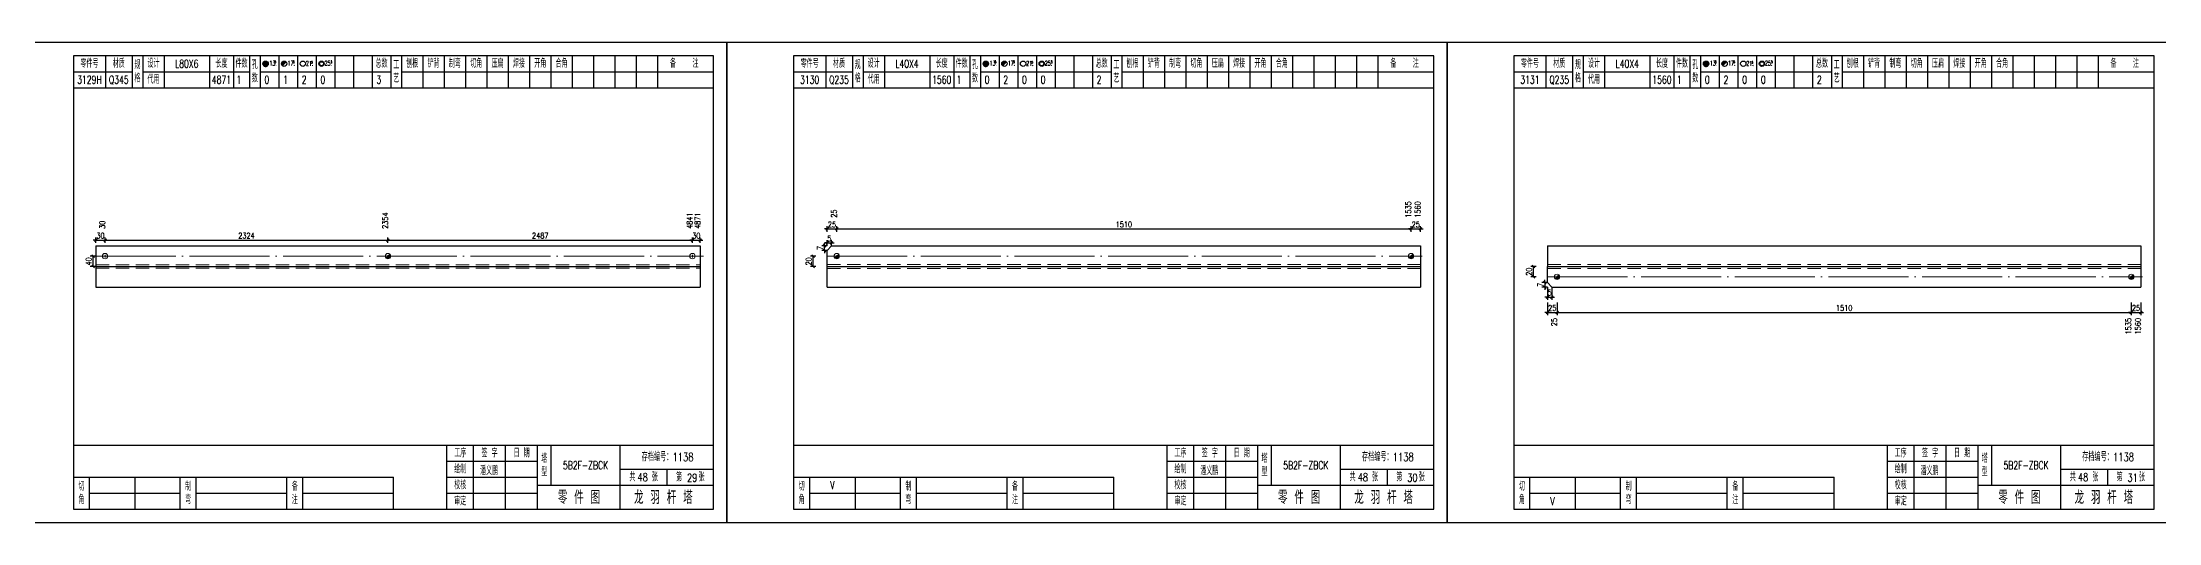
# Model space of a CAD drawing. Header units: millimetres. Extents: x 0 to 30240, y -10896 to -1348.
# Drawn here: x 7573 to 8367, y -9369 to -9189 of the extents above; entities that cross this region are included whole.
import ezdxf
from ezdxf.enums import TextEntityAlignment as Align

# ---------------------------------------------------------------- set-up
doc = ezdxf.new("R2010")
doc.units = ezdxf.units.MM
doc.header["$LTSCALE"] = 20
doc.header["$PDMODE"] = 1
doc.linetypes.add('DASHDOT2X', pattern=[1.75, 1.5, -0.125, 0, -0.125])
doc.linetypes.add('HIDDEN', pattern=[0.375, 0.25, -0.125])
for name, color, linetype, lineweight in [('1', 7, 'Continuous', 25), ('11', 3, 'Continuous', 13), ('2', 1, 'HIDDEN', 13), ('5', 1, 'Continuous', 13), ('7', 2, 'DASHDOT2X', 13)]:
    doc.layers.add(name, color=color, linetype=linetype, lineweight=lineweight)
doc.styles.get("Standard").update_dxf_attribs({"font": 'simplex', "width": 0.7, "bigfont": 'gbhzfs.shx'})
doc.styles.add('SYMBOL_TXT', font='txt.shx', dxfattribs={"width": 0.6})
doc.styles.add('TITLE_TXT', font='simplex.shx', dxfattribs={"width": 0.75, "height": 2.5, "bigfont": 'gbhzfs.shx'})
doc.dimstyles.get("Standard").update_dxf_attribs({"dimtxt": 2.1, "dimasz": 1, "dimexe": 1.05, "dimexo": 0, "dimgap": 0.63, "dimtad": 1, "dimzin": 0, "dimdsep": 46, "dimtxsty": 'standard', "dimblk": 'OBLIQUE', "dimblk1": 'OBLIQUE', "dimblk2": 'OBLIQUE', "dimcen": 0.09, "dimadec": 0, "dimazin": 0, "dimtfac": 1, "dimtdec": 1, "dimtix": 1, "dimtmove": 0, "dimatfit": 3, "dimfxl": 0, "dimtolj": 1, "dimtzin": 0, "dimarcsym": 0})
pattern_1 = [(0, (-3, 0), (0, 0.0125), [])]

# ---------------------------------------------------------------- blocks, each defined once
blk = doc.blocks.new('M12_HOLE')
h = blk.add_hatch()
h.set_pattern_fill('LINE', scale=0.1, style=0)
h.set_pattern_definition(pattern_1)
h.paths.add_polyline_path([(-5, 0, 1), (-1, 0, 1)])
at = {"color": 7}
blk.add_circle((-3, 0), 2, dxfattribs=at)
at = {"color": 7, "attachment_point": 1, "style": 'SYMBOL_TXT'}
for s, insert, char_height, width in [('13\\f??|b0|i0|c0|p54;.', (-0.1, 2.1), 3.5, 5.707), ('5', (3.7, 2.3), 1.8, 2.931)]:
    blk.add_mtext(s, dxfattribs=dict(at, insert=insert, char_height=char_height, width=width))
blk = doc.blocks.new('M16_HOLE')
h = blk.add_hatch()
h.set_pattern_fill('LINE', scale=0.1, style=0)
h.set_pattern_definition(pattern_1)
h.paths.add_polyline_path([(-1.6, 1.4, 0.668179), (-5, 0, 0.198912), (-4.4, -1.4)])
at = {"color": 7}
blk.add_circle((-3, 0), 2, dxfattribs=at)
at = {"color": 7, "attachment_point": 1, "style": 'SYMBOL_TXT'}
for s, insert, char_height, width in [('17.', (-0.4, 2.1), 3.5, 6.316), ('5', (3.6, 2.3), 1.8, 1.822)]:
    blk.add_mtext(s, dxfattribs=dict(at, insert=insert, char_height=char_height, width=width))
blk = doc.blocks.new('M20_HOLE')
at = {"color": 7}
blk.add_circle((-3, 0), 2, dxfattribs=at)
at = {"color": 7, "attachment_point": 1, "style": 'SYMBOL_TXT'}
for s, insert, char_height, width in [('21.', (-0.7, 2), 3.5, 6.074), ('5', (3.3, 2), 1.8, 1.458)]:
    blk.add_mtext(s, dxfattribs=dict(at, insert=insert, char_height=char_height, width=width))
blk = doc.blocks.new('M24_HOLE')
at = {"color": 7}
for radius in [2, 1.5]:
    blk.add_circle((-3, 0), radius, dxfattribs=at)
at = {"color": 7, "attachment_point": 1, "style": 'SYMBOL_TXT'}
for s, insert, char_height, width in [('25.', (-0.7, 2.1), 3.5, 2.429), ('5', (3.9, 2.3), 1.8, 1.944)]:
    blk.add_mtext(s, dxfattribs=dict(at, insert=insert, char_height=char_height, width=width))
blk = doc.blocks.new('JgCard')
for p, q in [((270, 180), (0, 180)), ((0, 180), (0, 0)), ((265, 175), (25, 175)), ((25, 175), (25, 5)), ((37, 175), (37, 163)), ((47, 175), (47, 163)), ((51, 175), (51, 163)), ((59, 175), (59, 163)), ((76, 175), (76, 163)), ((85, 175), (85, 163)), ((91, 175), (91, 163)), ((95, 175), (95, 163)), ((102, 175), (102, 163)), ((109, 175), (109, 163)), ((116, 175), (116, 163)), ((123, 175), (123, 163)), ((130, 175), (130, 163)), ((137, 175), (137, 163)), ((144, 175), (144, 163)), ((148, 175), (148, 163)), ((156, 175), (156, 163)), ((164, 175), (164, 163)), ((172, 175), (172, 163)), ((180, 175), (180, 163)), ((188, 175), (188, 163)), ((196, 175), (196, 163)), ((204, 175), (204, 163)), ((212, 175), (212, 163)), ((220, 175), (220, 163)), ((228, 175), (228, 163)), ((236, 175), (236, 163)), ((244, 175), (244, 163)), ((265, 5), (265, 175)), ((270, 0), (270, 180)), ((25, 169), (47, 169)), ((51, 169), (91, 169)), ((95, 169), (144, 169)), ((148, 169), (265, 169)), ((25, 163), (265, 163)), ((25, 29), (265, 29)), ((165, 5), (165, 29)), ((175, 5), (175, 29)), ((187, 5), (187, 29)), ((199, 5), (199, 29)), ((204, 29), (204, 14)), ((230, 5), (230, 29)), ((25, 17), (145, 17)), ((31, 5), (31, 17)), ((48, 17), (48, 5)), ((65, 5), (65, 17)), ((71, 5), (71, 17)), ((105, 5), (105, 17)), ((111, 5), (111, 17)), ((145, 5), (145, 17)), ((165, 23), (199, 23)), ((165, 17), (199, 17)), ((230, 20), (265, 20)), ((247.5, 20), (247.5, 14)), ((31, 11), (65, 11)), ((71, 11), (105, 11)), ((111, 11), (145, 11)), ((165, 11), (199, 11)), ((199, 14), (265, 14)), ((0, 0), (270, 0)), ((25, 5), (265, 5))]:
    blk.add_line(p, q)
blk.add_lwpolyline([(96.03, 171.99, -1), (98.03, 171.99, -1)], format="xyb", close=True)
blk.add_point((145, 96))
at = {"xscale": 0.5, "yscale": 0.5, "zscale": 0.5}
for name, p in [('M12_HOLE', (98.53, 171.99)), ('M16_HOLE', (105.5, 172)), ('M20_HOLE', (112.5, 172)), ('M24_HOLE', (119.5, 172))]:
    blk.add_blockref(name, p, dxfattribs=at)
at = {"style": 'TITLE_TXT', "width": 0.75}
for s, height, p in [('存档编号：1138', 3.076, (238.02, 23.07)), ('潘义鹏', 3, (177.45, 17.91)), ('龙 羽 杆 塔', 5, (235.17, 6.97))]:
    blk.add_text(s, height=height, dxfattribs=at).set_placement(p)
at = {"attachment_point": 5, "style": 'TITLE_TXT'}
for s, insert, char_height, width in [('零件号', (31, 172), 3, 15), ('材质', (42, 172), 3, 8), ('规格', (49, 169), 3, 4), ('代用', (55, 166), 3, 8), ('设计', (55, 172), 3, 8), ('长度', (80.5, 172), 3, 8), ('件数', (88, 172), 3, 6), ('孔数', (93, 169), 3, 4), ('总数', (140.5, 172), 3, 7), ('工\\P艺', (146, 169), 3, 4), ('刨根', (152, 172), 3, 8), ('铲背', (160, 172), 3, 8), ('制弯', (168, 172), 3, 8), ('切角', (176, 172), 3, 8), ('压扁', (184, 172), 3, 8), ('焊接', (192, 172), 3, 8), ('开角', (200, 172), 3, 8), ('合角', (208, 172), 3, 8), ('备    注', (254, 172), 3, 22), ('工序', (170, 26), 3, 10), ('签 字', (181, 26), 3, 12), ('日 期', (193, 26), 3, 12), ('塔\\P型', (201.5, 21.5), 3, 5), ('绘制', (170, 20), 3, 10), ('共    张', (238.75, 17), 3, 17.5), ('第    张', (256.25, 17), 3, 17.5), ('切\\P角', (28, 11), 3, 6), ('制\\P弯', (68, 11), 3, 6), ('备\\P注', (108, 11), 3, 6), ('校核', (170, 14), 3, 10), ('审定', (170, 8), 3, 10), ('零 件 图', (214.5, 9.5), 5, 31)]:
    blk.add_mtext(s, dxfattribs=dict(at, insert=insert, char_height=char_height, width=width))
blk = doc.blocks.new('M20')
for p, q in [((-0.5, 0), (0.5, 0)), ((0, -0.5), (0, 0.5))]:
    blk.add_line(p, q)
blk.add_circle((0, 0), 1)
blk = doc.blocks.new('M16')
for p, q in [((-0.71, -0.71), (0.71, 0.71)), ((-0.4, 0), (0.4, 0)), ((0, 0.4), (0, -0.4))]:
    blk.add_line(p, q)
blk.add_circle((0, 0), 1)
for radius in [0.8, 0.6, 0.4, 0.2]:
    blk.add_arc((0, 0), radius, 225, 45)
blk = doc.blocks.new('_Oblique')
at = {"color": 0, "linetype": 'ByBlock', "lineweight": -2}
blk.add_line((-0.5, -0.5), (0.5, 0.5), dxfattribs=at)
blk = doc.blocks.new('*D5601')
at = {"layer": '11', "color": 0, "lineweight": -2}
for p, q in [((7593.4, -9263.27), (7592.4, -9263.27)), ((7593.4, -9264.32), (7593.4, -9262.22)), ((7593.4, -9263.27), (7596.84, -9263.27)), ((7596.84, -9264.32), (7596.84, -9262.22)), ((7596.84, -9263.27), (7597.84, -9263.27))]:
    blk.add_line(p, q, dxfattribs=at)
at = {"layer": 'Defpoints', "color": 0}
for p in [(7593.4, -9264.32), (7596.84, -9263.27), (7596.84, -9264.32)]:
    blk.add_point(p, dxfattribs=at)
at = {"layer": '11', "color": 0, "lineweight": -2}
blk.add_blockref('_Oblique', (7593.4, -9263.27), dxfattribs=at)
at = {"layer": '11', "color": 0, "lineweight": -2, "rotation": 180}
blk.add_blockref('_Oblique', (7596.84, -9263.27), dxfattribs=at)
at = {"layer": '11', "color": 0, "insert": (7595.12, -9261.59), "char_height": 2.1, "attachment_point": 5}
blk.add_mtext('\\A1;30', dxfattribs=at)
blk = doc.blocks.new('*D5604')
at = {"layer": '11', "color": 0, "lineweight": -2}
for p, q in [((7817.06, -9263.27), (7816.06, -9263.27)), ((7817.06, -9264.32), (7817.06, -9262.22)), ((7817.06, -9263.27), (7820, -9263.27)), ((7820, -9264.32), (7820, -9262.22)), ((7820, -9263.27), (7821, -9263.27))]:
    blk.add_line(p, q, dxfattribs=at)
at = {"layer": 'Defpoints', "color": 0}
for p in [(7817.06, -9264.32), (7820, -9263.27), (7820, -9264.32)]:
    blk.add_point(p, dxfattribs=at)
at = {"layer": '11', "color": 0, "lineweight": -2}
blk.add_blockref('_Oblique', (7817.06, -9263.27), dxfattribs=at)
at = {"layer": '11', "color": 0, "lineweight": -2, "rotation": 180}
blk.add_blockref('_Oblique', (7820, -9263.27), dxfattribs=at)
at = {"layer": '11', "color": 0, "insert": (7818.53, -9261.59), "char_height": 2.1, "attachment_point": 5}
blk.add_mtext('\\A1;30', dxfattribs=at)
blk = doc.blocks.new('*D5606')
at = {"layer": '11', "color": 0, "lineweight": -2}
for p, q in [((7867.6, -9260.12), (7867.6, -9258.02)), ((7871.16, -9260.12), (7871.16, -9258.02)), ((7867.6, -9259.07), (7866.6, -9259.07)), ((7867.6, -9259.07), (7871.16, -9259.07)), ((7871.16, -9259.07), (7872.16, -9259.07))]:
    blk.add_line(p, q, dxfattribs=at)
at = {"layer": 'Defpoints', "color": 0}
for p in [(7867.6, -9260.12), (7871.16, -9259.07), (7871.16, -9260.12)]:
    blk.add_point(p, dxfattribs=at)
at = {"layer": '11', "color": 0, "lineweight": -2}
blk.add_blockref('_Oblique', (7867.6, -9259.07), dxfattribs=at)
at = {"layer": '11', "color": 0, "lineweight": -2, "rotation": 180}
blk.add_blockref('_Oblique', (7871.16, -9259.07), dxfattribs=at)
at = {"layer": '11', "color": 0, "insert": (7869.38, -9257.39), "char_height": 2.1, "attachment_point": 5}
blk.add_mtext('\\A1;25', dxfattribs=at)
blk = doc.blocks.new('*D5608')
at = {"layer": '11', "color": 0, "lineweight": -2}
for p, q in [((8086.45, -9260.12), (8086.45, -9258.02)), ((8090, -9260.12), (8090, -9258.02)), ((8086.45, -9259.07), (8085.45, -9259.07)), ((8086.45, -9259.07), (8090, -9259.07)), ((8090, -9259.07), (8091, -9259.07))]:
    blk.add_line(p, q, dxfattribs=at)
at = {"layer": 'Defpoints', "color": 0}
for p in [(8086.45, -9260.12), (8090, -9259.07), (8090, -9260.12)]:
    blk.add_point(p, dxfattribs=at)
at = {"layer": '11', "color": 0, "lineweight": -2}
blk.add_blockref('_Oblique', (8086.45, -9259.07), dxfattribs=at)
at = {"layer": '11', "color": 0, "lineweight": -2, "rotation": 180}
blk.add_blockref('_Oblique', (8090, -9259.07), dxfattribs=at)
at = {"layer": '11', "color": 0, "insert": (8088.23, -9257.39), "char_height": 2.1, "attachment_point": 5}
blk.add_mtext('\\A1;25', dxfattribs=at)
blk = doc.blocks.new('*D5609')
at = {"layer": '11', "color": 0, "lineweight": -2}
for p, q in [((7867.6, -9265.37), (7865.5, -9265.37)), ((7866.55, -9265.37), (7866.55, -9264.37)), ((7866.55, -9267.12), (7866.55, -9265.37)), ((7867.6, -9267.12), (7865.5, -9267.12)), ((7866.55, -9267.12), (7866.55, -9268.12))]:
    blk.add_line(p, q, dxfattribs=at)
at = {"layer": 'Defpoints', "color": 0}
for p in [(7866.55, -9265.37), (7867.6, -9265.37), (7867.6, -9267.12)]:
    blk.add_point(p, dxfattribs=at)
at = {"layer": '11', "color": 0, "lineweight": -2}
for p, rotation in [((7866.55, -9265.37), 270), ((7866.55, -9267.12), 90)]:
    blk.add_blockref('_Oblique', p, dxfattribs=dict(at, rotation=rotation))
at = {"layer": '11', "color": 0, "insert": (7864.87, -9266.24), "char_height": 2.1, "attachment_point": 5, "rotation": 90}
blk.add_mtext('\\A1;7', dxfattribs=at)
blk = doc.blocks.new('*D5610')
at = {"layer": '11', "color": 0, "lineweight": -2}
for p, q in [((7867.6, -9264.32), (7866.6, -9264.32)), ((7867.6, -9265.37), (7867.6, -9263.27)), ((7867.6, -9264.32), (7869.17, -9264.32)), ((7869.17, -9265.37), (7869.17, -9263.27)), ((7869.17, -9264.32), (7870.17, -9264.32))]:
    blk.add_line(p, q, dxfattribs=at)
at = {"layer": 'Defpoints', "color": 0}
for p in [(7867.6, -9265.37), (7869.17, -9264.32), (7869.17, -9265.37)]:
    blk.add_point(p, dxfattribs=at)
at = {"layer": '11', "color": 0, "lineweight": -2}
blk.add_blockref('_Oblique', (7867.6, -9264.32), dxfattribs=at)
at = {"layer": '11', "color": 0, "lineweight": -2, "rotation": 180}
blk.add_blockref('_Oblique', (7869.17, -9264.32), dxfattribs=at)
at = {"layer": '11', "color": 0, "insert": (7868.38, -9262.64), "char_height": 2.1, "attachment_point": 5}
blk.add_mtext('\\A1;5', dxfattribs=at)
blk = doc.blocks.new('*D5612')
at = {"layer": '11', "color": 0, "lineweight": -2}
for p, q in [((8137.6, -9290.36), (8136.6, -9290.36)), ((8137.6, -9286.68), (8137.6, -9291.41)), ((8137.6, -9290.36), (8141.16, -9290.36)), ((8141.16, -9286.68), (8141.16, -9291.41)), ((8141.16, -9290.36), (8142.16, -9290.36))]:
    blk.add_line(p, q, dxfattribs=at)
at = {"layer": 'Defpoints', "color": 0}
for p in [(8137.6, -9286.68), (8141.16, -9286.68), (8141.16, -9290.36)]:
    blk.add_point(p, dxfattribs=at)
at = {"layer": '11', "color": 0, "lineweight": -2}
blk.add_blockref('_Oblique', (8137.6, -9290.36), dxfattribs=at)
at = {"layer": '11', "color": 0, "lineweight": -2, "rotation": 180}
blk.add_blockref('_Oblique', (8141.16, -9290.36), dxfattribs=at)
at = {"layer": '11', "color": 0, "insert": (8139.38, -9288.68), "char_height": 2.1, "attachment_point": 5}
blk.add_mtext('\\A1;25', dxfattribs=at)
blk = doc.blocks.new('*D5614')
at = {"layer": '11', "color": 0, "lineweight": -2}
for p, q in [((8356.45, -9290.36), (8355.45, -9290.36)), ((8356.45, -9286.68), (8356.45, -9291.41)), ((8356.45, -9290.36), (8360, -9290.36)), ((8360, -9286.68), (8360, -9291.41)), ((8360, -9290.36), (8361, -9290.36))]:
    blk.add_line(p, q, dxfattribs=at)
at = {"layer": 'Defpoints', "color": 0}
for p in [(8356.45, -9286.68), (8360, -9286.68), (8360, -9290.36)]:
    blk.add_point(p, dxfattribs=at)
at = {"layer": '11', "color": 0, "lineweight": -2}
blk.add_blockref('_Oblique', (8356.45, -9290.36), dxfattribs=at)
at = {"layer": '11', "color": 0, "lineweight": -2, "rotation": 180}
blk.add_blockref('_Oblique', (8360, -9290.36), dxfattribs=at)
at = {"layer": '11', "color": 0, "insert": (8358.23, -9288.68), "char_height": 2.1, "attachment_point": 5}
blk.add_mtext('\\A1;25', dxfattribs=at)
blk = doc.blocks.new('*D5615')
at = {"layer": '11', "color": 0, "lineweight": -2}
for p, q in [((8137.6, -9279.16), (8135.5, -9279.16)), ((8137.6, -9280.91), (8135.5, -9280.91)), ((8136.55, -9279.16), (8136.55, -9278.16)), ((8136.55, -9279.16), (8136.55, -9280.91)), ((8136.55, -9280.91), (8136.55, -9281.91))]:
    blk.add_line(p, q, dxfattribs=at)
at = {"layer": 'Defpoints', "color": 0}
for p in [(8136.55, -9280.91), (8137.6, -9279.16), (8137.6, -9280.91)]:
    blk.add_point(p, dxfattribs=at)
at = {"layer": '11', "color": 0, "lineweight": -2}
for p, rotation in [((8136.55, -9279.16), 270), ((8136.55, -9280.91), 90)]:
    blk.add_blockref('_Oblique', p, dxfattribs=dict(at, rotation=rotation))
at = {"layer": '11', "color": 0, "insert": (8134.87, -9280.03), "char_height": 2.1, "attachment_point": 5, "rotation": 90}
blk.add_mtext('\\A1;7', dxfattribs=at)
blk = doc.blocks.new('*D5616')
at = {"layer": '11', "color": 0, "lineweight": -2}
for p, q in [((8137.6, -9280.91), (8137.6, -9285.63)), ((8139.17, -9280.91), (8139.17, -9285.63)), ((8137.6, -9284.58), (8136.6, -9284.58)), ((8137.6, -9284.58), (8139.17, -9284.58)), ((8139.17, -9284.58), (8140.17, -9284.58))]:
    blk.add_line(p, q, dxfattribs=at)
at = {"layer": 'Defpoints', "color": 0}
for p in [(8137.6, -9280.91), (8139.17, -9280.91), (8139.17, -9284.58)]:
    blk.add_point(p, dxfattribs=at)
at = {"layer": '11', "color": 0, "lineweight": -2}
blk.add_blockref('_Oblique', (8137.6, -9284.58), dxfattribs=at)
at = {"layer": '11', "color": 0, "lineweight": -2, "rotation": 180}
blk.add_blockref('_Oblique', (8139.17, -9284.58), dxfattribs=at)
at = {"layer": '11', "color": 0, "insert": (8138.38, -9282.9), "char_height": 2.1, "attachment_point": 5}
blk.add_mtext('\\A1;5', dxfattribs=at)

msp = doc.modelspace()

# ---------------------------------------------------------------- linework, layer by layer
at = {"layer": '1'}
for p, q in [((7593.4, -9265.367), (7593.4, -9280.907)), ((7593.4, -9265.367), (7820, -9265.367)), ((7820, -9265.367), (7820, -9280.907)), ((7867.6, -9267.115), (7869.168, -9265.367)), ((7869.168, -9265.367), (8090, -9265.367)), ((8090, -9265.367), (8090, -9280.907)), ((8137.6, -9265.367), (8137.6, -9273.137)), ((8137.6, -9265.367), (8360, -9265.367)), ((8360, -9265.367), (8360, -9280.907)), ((7593.4, -9273.137), (7820, -9273.137)), ((7867.6, -9273.137), (7867.6, -9267.115)), ((7867.6, -9280.907), (7867.6, -9273.137)), ((7867.6, -9273.137), (8090, -9273.137)), ((8137.6, -9279.159), (8137.6, -9273.137)), ((8137.6, -9273.137), (8360, -9273.137)), ((7593.4, -9280.907), (7820, -9280.907)), ((7867.6, -9280.907), (8090, -9280.907)), ((8139.168, -9280.907), (8137.6, -9279.159)), ((8139.168, -9280.907), (8360, -9280.907))]:
    msp.add_line(p, q, dxfattribs=at)
at = {"layer": '2'}
for p, q in [((7593.4, -9272.554), (7820, -9272.554)), ((7593.4, -9273.72), (7820, -9273.72)), ((7867.6, -9272.36), (8090, -9272.36)), ((7867.6, -9273.914), (8090, -9273.914)), ((8137.6, -9272.36), (8360, -9272.36)), ((8137.6, -9273.914), (8360, -9273.914))]:
    msp.add_line(p, q, dxfattribs=at)
at = {"layer": '7'}
for p, q in [((7593.4, -9269.252), (7821.26, -9269.252)), ((7867.6, -9269.252), (8090.654, -9269.252)), ((8137.6, -9277.022), (8360.654, -9277.022))]:
    msp.add_line(p, q, dxfattribs=at)

# ---------------------------------------------------------------- block references
at = {"layer": '1'}
for p in [(7560, -9369.137), (7830, -9369.137), (8100, -9369.137)]:
    msp.add_blockref('JgCard', p, dxfattribs=at)
at = {"layer": '5'}
for name, p in [('M20', (7596.84, -9269.252)), ('M16', (7702.909, -9269.252)), ('M20', (7817.06, -9269.252)), ('M16', (7871.164, -9269.252)), ('M16', (8086.454, -9269.252)), ('M16', (8141.164, -9277.022)), ('M16', (8356.454, -9277.022))]:
    msp.add_blockref(name, p, dxfattribs=at)

# ---------------------------------------------------------------- texts
at = {"style": 'TITLE_TXT', "width": 0.75}
for s, p in [('48', (7796.46, -9353.604)), ('29', (7815.015, -9353.781)), ('48', (8066.46, -9353.604)), ('30', (8085.015, -9353.781)), ('48', (8336.46, -9353.604)), ('31', (8355.015, -9353.781))]:
    msp.add_text(s, height=3, dxfattribs=at).set_placement(p)
at = {"layer": '1', "width": 0.7}
for s, p in [('3129H', (7591, -9203.137)), ('Q345', (7602, -9203.137)), ('L80X6', (7627.5, -9197.137)), ('4871', (7640.5, -9203.137)), ('1', (7647, -9203.137)), ('0', (7657.5, -9203.137)), ('1', (7664.5, -9203.137)), ('2', (7671.5, -9203.137)), ('0', (7678.5, -9203.137)), ('3', (7699.5, -9203.137)), ('3130', (7861, -9203.137)), ('Q235', (7872, -9203.137)), ('L40X4', (7897.5, -9197.137)), ('1560', (7910.5, -9203.137)), ('1', (7917, -9203.137)), ('0', (7927.5, -9203.137)), ('2', (7934.5, -9203.137)), ('0', (7941.5, -9203.137)), ('0', (7948.5, -9203.137)), ('2', (7969.5, -9203.137)), ('3131', (8131, -9203.137)), ('Q235', (8142, -9203.137)), ('L40X4', (8167.5, -9197.137)), ('1560', (8180.5, -9203.137)), ('1', (8187, -9203.137)), ('0', (8197.5, -9203.137)), ('2', (8204.5, -9203.137)), ('0', (8211.5, -9203.137)), ('0', (8218.5, -9203.137)), ('2', (8239.5, -9203.137)), ('V', (7869.5, -9355.137)), ('V', (8139.5, -9361.137))]:
    msp.add_text(s, height=3, dxfattribs=at).set_placement(p, align=Align.MIDDLE_CENTER)
for s, p in [('1535', (8086.434, -9254.867)), ('1560', (8090, -9254.867)), ('30', (7596.838, -9259.067)), ('2354', (7702.908, -9259.067)), ('4841', (7817.06, -9259.067)), ('4871', (7820, -9259.067)), ('25', (7871.151, -9254.867))]:
    msp.add_text(s, height=2.1, rotation=90, dxfattribs=at).set_placement(p)
for s, p in [('25', (8141.151, -9292.457)), ('1535', (8356.434, -9292.457)), ('1560', (8360, -9292.457))]:
    msp.add_text(s, height=2.1, rotation=90, dxfattribs=at).set_placement(p, align=Align.RIGHT)
at = {"layer": '1', "char_height": 3, "width": 26, "attachment_point": 5}
for insert in [(7777, -9347.637), (8047, -9347.637), (8317, -9347.637)]:
    msp.add_mtext('5B2F-ZBCK', dxfattribs=dict(at, insert=insert))

# ---------------------------------------------------------------- dimensions: what is measured, and where the dimension line sits
at = {"layer": '1'}
for base, p1, p2, text in [((7592.35, -9269.252), (7593.35, -9273.137), (7593.35, -9269.252), '40'), ((7862.35, -9269.252), (7863.35, -9273.137), (7863.35, -9269.252), '20'), ((8132.35, -9273.137), (8133.35, -9277.022), (8133.35, -9273.137), '20')]:
    msp.add_linear_dim(base=base, p1=p1, p2=p2, angle=90, text=text, dimstyle='standard', dxfattribs=at).render()
at = {"layer": '11'}
for base, p1, p2, text, picture, middle in [((7871.164, -9259.067), (7867.6, -9260.117), (7871.164, -9260.117), '25', '*D5606', (7869.382, -9257.387)), ((8090, -9259.067), (8086.454, -9260.117), (8090, -9260.117), '25', '*D5608', (8088.227, -9257.387)), ((7596.84, -9263.267), (7593.4, -9264.317), (7596.84, -9264.317), '30', '*D5601', (7595.12, -9261.587)), ((7820, -9263.267), (7817.06, -9264.317), (7820, -9264.317), '30', '*D5604', (7818.53, -9261.587)), ((7869.168, -9264.317), (7867.6, -9265.367), (7869.168, -9265.367), '5', '*D5610', (7868.384, -9262.637)), ((8139.168, -9284.582), (8137.6, -9280.907), (8139.168, -9280.907), '5', '*D5616', (8138.384, -9282.902)), ((8141.164, -9290.357), (8137.6, -9286.682), (8141.164, -9286.682), '25', '*D5612', (8139.382, -9288.677)), ((8360, -9290.357), (8356.454, -9286.682), (8360, -9286.682), '25', '*D5614', (8358.227, -9288.677))]:
    dim = msp.add_linear_dim(base=base, p1=p1, p2=p2, text=text, dimstyle='standard', dxfattribs=at)
    dim.commit()
    dim.dimension.update_dxf_attribs({"geometry": picture, "text_midpoint": middle})
for base, p1, p2, text in [((8086.454, -9259.067), (7871.164, -9260.117), (8086.454, -9260.117), '1510'), ((7702.909, -9263.267), (7596.84, -9264.317), (7702.909, -9264.317), '2324'), ((7817.06, -9263.267), (7702.909, -9264.317), (7817.06, -9264.317), '2487'), ((8356.454, -9290.357), (8141.164, -9286.682), (8356.454, -9286.682), '1510')]:
    msp.add_linear_dim(base=base, p1=p1, p2=p2, text=text, dimstyle='standard', dxfattribs=at).render()
for base, p1, p2, picture, middle in [((7866.55, -9265.367), (7867.6, -9267.115), (7867.6, -9265.367), '*D5609', (7864.87, -9266.241)), ((8136.55, -9280.907), (8137.6, -9279.159), (8137.6, -9280.907), '*D5615', (8134.87, -9280.033))]:
    dim = msp.add_linear_dim(base=base, p1=p1, p2=p2, angle=90, text='7', dimstyle='standard', dxfattribs=at)
    dim.commit()
    dim.dimension.update_dxf_attribs({"geometry": picture, "text_midpoint": middle})

doc.saveas('drawing.dxf')
